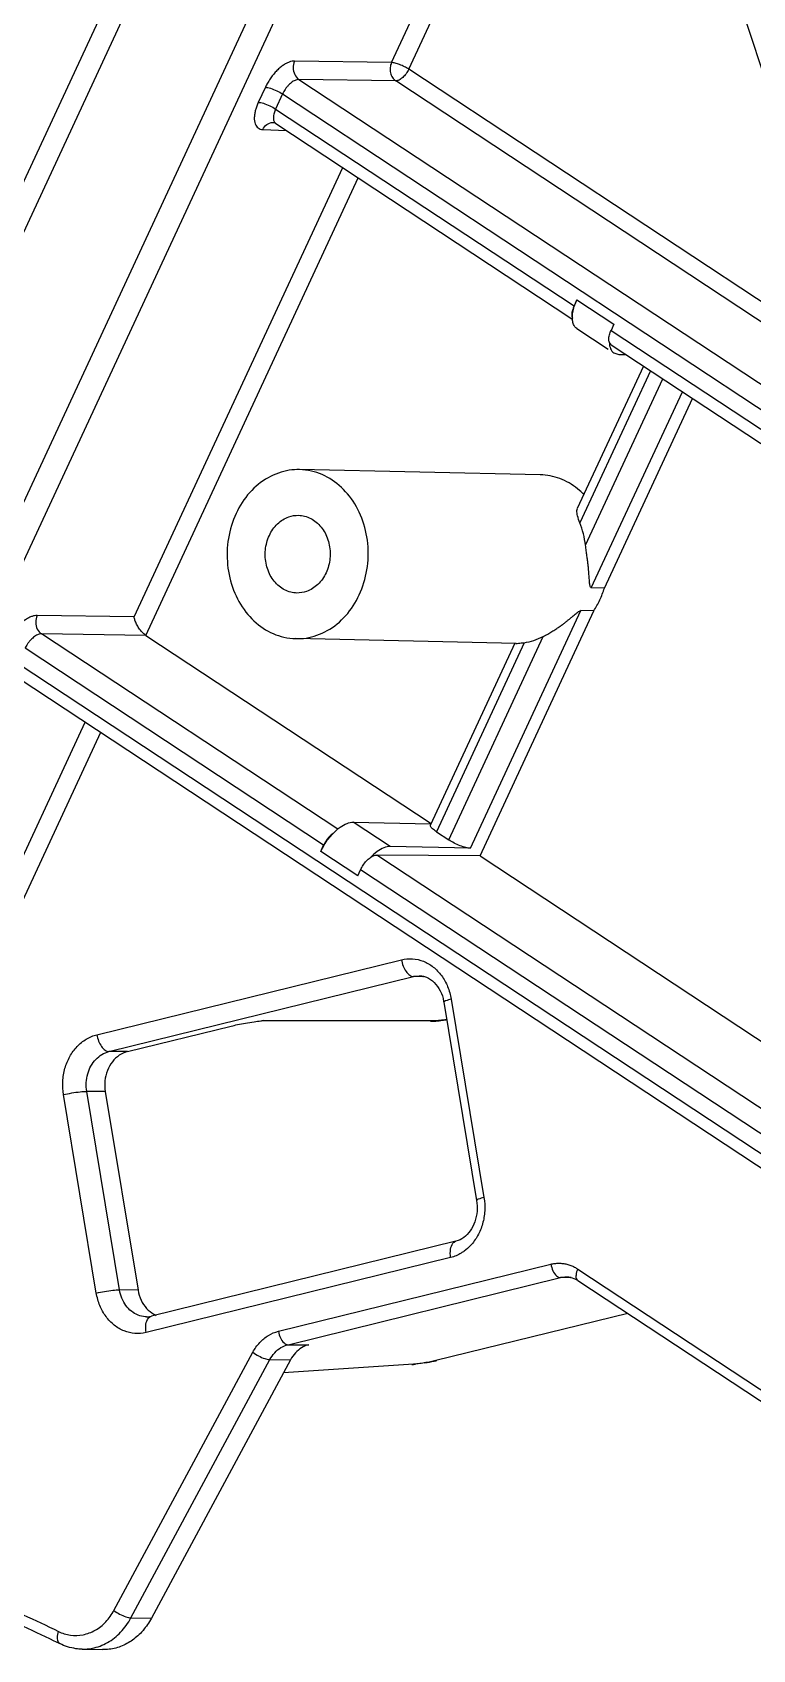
# Model space of a CAD drawing. Header units: inches. Extents: x 164842 to 166038, y -53074 to -52229.
# Drawn here: x 164903.41 to 164920.53, y -52892.33 to -52853.88 of the extents above; entities that cross this region are included whole.
import ezdxf

# ---------------------------------------------------------------- set-up
doc = ezdxf.new("R2010")
doc.units = ezdxf.units.IN
doc.header["$LTSCALE"] = 2
doc.header["$MEASUREMENT"] = 0
doc.layers.get('0').update_dxf_attribs({"linetype": 'CONTINUOUS'})

msp = doc.modelspace()

# ---------------------------------------------------------------- linework, layer by layer
at = {"color": 7, "linetype": 'Continuous'}
for p, q in [((164913.668, -52834.877), (164900.353, -52863.561)), ((164914.123, -52835.103), (164900.802, -52863.8)), ((164916.66, -52836.05), (164893.128, -52886.745)), ((164917.266, -52836.141), (164893.631, -52887.059)), ((164911.946, -52854.597), (164918.647, -52840.161)), ((164921.045, -52855.65), (164918.461, -52847.821)), ((164912.356, -52854.756), (164915.243, -52848.537)), ((164911.946, -52854.597), (164909.642, -52854.563)), ((164942.189, -52874.449), (164912.356, -52854.756)), ((164908.948, -52855.186), (164908.781, -52855.544)), ((164912.049, -52855.034), (164909.745, -52854.999)), ((164909.745, -52854.999), (164939.423, -52874.59)), ((164941.882, -52874.727), (164912.049, -52855.034)), ((164909.357, -52855.344), (164909.191, -52855.703)), ((164909.357, -52855.344), (164938.846, -52874.81)), ((164909.133, -52856.023), (164909.133, -52856.023)), ((164909.191, -52855.703), (164916.285, -52860.386)), ((164909.194, -52856.045), (164916.233, -52860.691)), ((164908.887, -52856.19), (164909.451, -52856.214)), ((164905.828, -52867.779), (164910.786, -52857.096)), ((164906.108, -52868.217), (164911.156, -52857.34)), ((164916.352, -52860.242), (164916.285, -52860.386)), ((164916.352, -52860.242), (164917.231, -52860.822)), ((164916.352, -52860.922), (164917.094, -52861.412)), ((164917.231, -52860.822), (164917.164, -52860.966)), ((164917.164, -52860.966), (164932.156, -52870.863)), ((164917.164, -52861.306), (164917.123, -52861.253)), ((164917.164, -52861.306), (164932.104, -52871.168)), ((164917.934, -52861.814), (164916.361, -52865.201)), ((164917.231, -52861.502), (164917.347, -52861.536)), ((164917.347, -52861.536), (164917.518, -52861.54)), ((164918.102, -52861.925), (164916.423, -52865.54)), ((164916.558, -52866.074), (164918.394, -52862.118)), ((164916.695, -52867.085), (164918.859, -52862.425)), ((164917.006, -52867.092), (164919.098, -52862.583)), ((164915.476, -52864.399), (164909.759, -52864.276)), ((164917.006, -52867.092), (164916.695, -52867.085)), ((164905.828, -52867.779), (164903.523, -52867.744)), ((164913.821, -52873.278), (164916.443, -52867.629)), ((164914.05, -52873.459), (164916.753, -52867.636)), ((164916.753, -52867.636), (164916.443, -52867.629)), ((164906.11, -52868.218), (164903.627, -52868.181)), ((164910.667, -52872.828), (164903.627, -52868.181)), ((164906.108, -52868.217), (164912.889, -52872.693)), ((164914.909, -52868.408), (164909.673, -52868.295)), ((164913.306, -52873.08), (164915.551, -52868.244)), ((164910.333, -52873.208), (164903.239, -52868.525)), ((164914.876, -52868.401), (164912.87, -52872.722)), ((164915.1, -52868.391), (164913.013, -52872.887)), ((164903.072, -52868.884), (164927.39, -52884.937)), ((164903.076, -52869.226), (164927.39, -52885.277)), ((164897.21, -52886.343), (164904.668, -52870.277)), ((164897.689, -52886.353), (164905.038, -52870.522)), ((164911.037, -52872.657), (164912.882, -52872.697)), ((164911.915, -52873.237), (164911.037, -52872.657)), ((164913.013, -52872.887), (164913.306, -52873.08)), ((164910.266, -52873.353), (164910.333, -52873.208)), ((164911.145, -52873.932), (164910.266, -52873.353)), ((164913.821, -52873.278), (164911.915, -52873.237)), ((164914.05, -52873.459), (164911.595, -52873.441)), ((164926.538, -52883.305), (164911.595, -52873.441)), ((164914.05, -52873.459), (164928.76, -52883.17)), ((164911.145, -52873.932), (164911.212, -52873.788)), ((164926.204, -52883.685), (164911.212, -52873.788)), ((164904.943, -52877.712), (164912.182, -52875.928)), ((164905.231, -52878.111), (164912.471, -52876.327)), ((164912.471, -52876.327), (164912.605, -52876.31)), ((164912.692, -52876.328), (164912.471, -52876.327)), ((164912.605, -52876.31), (164912.609, -52876.31)), ((164913.189, -52876.937), (164913.969, -52881.654)), ((164913.364, -52876.866), (164914.144, -52881.584)), ((164905.672, -52878.113), (164908.133, -52877.507)), ((164908.858, -52877.379), (164908.901, -52877.373)), ((164912.876, -52877.392), (164908.858, -52877.38)), ((164912.937, -52877.384), (164908.901, -52877.373)), ((164912.876, -52877.392), (164912.937, -52877.384)), ((164905.672, -52878.113), (164905.231, -52878.111)), ((164904.931, -52883.854), (164904.151, -52879.137)), ((164905.144, -52879.063), (164904.702, -52879.06)), ((164905.481, -52883.778), (164904.702, -52879.06)), ((164905.144, -52879.063), (164905.925, -52883.787)), ((164913.478, -52882.623), (164906.239, -52884.407)), ((164913.352, -52883.008), (164906.113, -52884.792)), ((164909.257, -52884.763), (164915.733, -52883.167)), ((164916.373, -52883.283), (164927.218, -52890.441)), ((164909.488, -52885.082), (164915.964, -52883.486)), ((164916.218, -52883.487), (164915.964, -52883.486)), ((164916.1, -52883.469), (164916.102, -52883.469)), ((164916.373, -52883.555), (164927.218, -52890.714)), ((164905.925, -52883.787), (164905.481, -52883.778)), ((164906.122, -52884.42), (164906.122, -52884.42)), ((164917.562, -52884.34), (164912.997, -52885.461)), ((164905.349, -52891.4), (164908.651, -52885.261)), ((164909.488, -52885.082), (164909.979, -52885.083)), ((164905.752, -52891.577), (164909.053, -52885.437)), ((164909.546, -52885.439), (164906.239, -52891.587)), ((164909.053, -52885.437), (164909.546, -52885.439)), ((164912.468, -52885.546), (164909.376, -52885.754)), ((164912.431, -52885.553), (164912.468, -52885.546)), ((164913.024, -52885.458), (164912.997, -52885.461)), ((164905.752, -52891.577), (164906.239, -52891.587)), ((164904.591, -52892.321), (164905.078, -52892.332))]:
    msp.add_line(p, q, dxfattribs=at)
for points, start_tangent, end_tangent in [([(164909.642, -52854.563), (164909.582, -52854.568), (164909.514, -52854.587), (164909.44, -52854.621), (164909.362, -52854.67), (164909.282, -52854.733), (164909.204, -52854.808), (164909.129, -52854.894), (164909.059, -52854.988), (164908.998, -52855.087), (164908.948, -52855.186)], (-0.999887, 0.015016), (-0.421051, -0.907037)), ([(164909.642, -52854.563), (164909.608, -52854.724), (164909.646, -52854.884), (164909.745, -52854.999)], (-0.416827, -0.908986), (0.832884, -0.553447)), ([(164911.946, -52854.597), (164911.914, -52854.717), (164911.923, -52854.842), (164911.97, -52854.953), (164912.049, -52855.034)], (-0.416827, -0.908986), (0.832884, -0.553447)), ([(164912.356, -52854.756), (164912.253, -52854.696), (164912.139, -52854.645), (164912.03, -52854.61), (164911.946, -52854.597)], (-0.83456, 0.550917), (-0.999586, 0.028784)), ([(164912.356, -52854.756), (164912.293, -52854.863), (164912.212, -52854.954), (164912.126, -52855.014), (164912.049, -52855.034)], (-0.421036, -0.907044), (-0.999971, 0.007585)), ([(164908.948, -52855.186), (164909.068, -52855.209), (164909.217, -52855.267), (164909.357, -52855.344)], (0.999586, -0.028784), (0.83456, -0.550917)), ([(164909.745, -52854.999), (164909.712, -52855.002), (164909.674, -52855.013), (164909.632, -52855.031), (164909.589, -52855.058), (164909.544, -52855.093), (164909.5, -52855.135), (164909.458, -52855.182), (164909.42, -52855.235), (164909.386, -52855.289), (164909.357, -52855.344)], (-0.999784, 0.020787), (-0.421041, -0.907041)), ([(164908.781, -52855.544), (164908.744, -52855.634), (164908.714, -52855.726), (164908.694, -52855.817), (164908.685, -52855.904), (164908.689, -52855.984), (164908.706, -52856.054), (164908.735, -52856.111), (164908.776, -52856.153), (164908.828, -52856.18), (164908.887, -52856.19)], (-0.421055, -0.907035), (0.999085, -0.042772)), ([(164908.781, -52855.544), (164908.901, -52855.567), (164909.051, -52855.625), (164909.191, -52855.703)], (0.999586, -0.028784), (0.83456, -0.550917)), ([(164908.887, -52856.19), (164908.984, -52856.07), (164909.118, -52856.023), (164909.133, -52856.023)], (0.42522, 0.90509), (0.998826, -0.048445)), ([(164909.133, -52856.023), (164909.135, -52856.023), (164909.177, -52856.035), (164909.193, -52856.046)], (0.999735, -0.023001), (0.825341, -0.564634)), ([(164909.191, -52855.703), (164909.17, -52855.752), (164909.154, -52855.803), (164909.143, -52855.854), (164909.138, -52855.903), (164909.141, -52855.947), (164909.15, -52855.986), (164909.167, -52856.018), (164909.19, -52856.042), (164909.194, -52856.045)], (-0.421042, -0.907041), (0.834542, -0.550944)), ([(164916.255, -52860.541), (164916.291, -52860.396), (164916.352, -52860.242)], (0.167159, 0.98593), (0.421036, 0.907044)), ([(164916.245, -52860.495), (164916.231, -52860.594), (164916.245, -52860.673)], (-0.251032, -0.967979), (0.371244, -0.928535)), ([(164916.245, -52860.673), (164916.255, -52860.541)], (-0.019378, 0.999812), (0.167159, 0.98593)), ([(164916.285, -52860.386), (164916.245, -52860.495)], (-0.421036, -0.907044), (-0.251032, -0.967979)), ([(164916.246, -52860.703), (164916.245, -52860.673)], (-0.07036, 0.997522), (-0.019378, 0.999812)), ([(164916.249, -52860.733), (164916.246, -52860.703)], (-0.132554, 0.991176), (-0.07036, 0.997522)), ([(164916.352, -52860.922), (164916.35, -52860.921), (164916.273, -52860.823), (164916.249, -52860.733)], (-0.835465, 0.549544), (-0.132554, 0.991176)), ([(164917.11, -52861.174), (164917.124, -52861.075), (164917.164, -52860.966)], (0.004356, 0.999991), (0.421036, 0.907044)), ([(164917.123, -52861.253), (164917.11, -52861.174)], (-0.371244, 0.928535), (0.004356, 0.999991)), ([(164917.123, -52861.253), (164917.152, -52861.403)], (0.019378, -0.999812), (0.399386, -0.916783)), ([(164917.152, -52861.403), (164917.229, -52861.501), (164917.231, -52861.502)], (0.399386, -0.916783), (0.835465, -0.549544)), ([(164909.759, -52864.276), (164909.517, -52864.292), (164909.012, -52864.468), (164908.576, -52864.822), (164908.252, -52865.319)], (-0.999766, 0.021616), (-0.421036, -0.907044)), ([(164911.18, -52867.252), (164911.361, -52866.66), (164911.381, -52866.032), (164911.238, -52865.428), (164910.947, -52864.909), (164910.534, -52864.524), (164910.042, -52864.311), (164909.759, -52864.276)], (0.421036, 0.907044), (-0.999766, 0.021616)), ([(164916.521, -52864.87), (164916.416, -52864.772), (164916, -52864.512), (164915.54, -52864.402), (164915.476, -52864.399)], (-0.702465, 0.711718), (-0.999773, 0.021311)), ([(164916.423, -52865.54), (164916.369, -52865.375), (164916.352, -52865.252), (164916.363, -52865.198)], (-0.360799, 0.932644), (0.41306, 0.910704)), ([(164908.252, -52865.319), (164908.071, -52865.911), (164908.051, -52866.54), (164908.194, -52867.143), (164908.486, -52867.663), (164908.898, -52868.048), (164909.391, -52868.26), (164909.673, -52868.295)], (-0.421036, -0.907044), (0.999766, -0.021616)), ([(164909.043, -52865.841), (164909.238, -52865.565), (164909.506, -52865.398), (164909.737, -52865.362)], (0.421036, 0.907044), (0.999795, -0.020258)), ([(164909.737, -52865.362), (164909.806, -52865.367), (164910.092, -52865.475), (164910.321, -52865.707), (164910.458, -52866.027), (164910.482, -52866.386), (164910.39, -52866.73)], (0.999795, -0.020258), (-0.421036, -0.907044)), ([(164916.558, -52866.074), (164916.506, -52865.801), (164916.423, -52865.54)], (-0.128405, 0.991722), (-0.360799, 0.932644)), ([(164909.695, -52867.21), (164909.626, -52867.205), (164909.34, -52867.096), (164909.111, -52866.865), (164908.974, -52866.545), (164908.95, -52866.185), (164909.043, -52865.841)], (-0.999795, 0.020258), (0.421036, 0.907044)), ([(164916.695, -52867.085), (164916.676, -52867.071), (164916.665, -52867.04), (164916.658, -52867), (164916.653, -52866.952), (164916.649, -52866.897), (164916.644, -52866.837), (164916.639, -52866.771), (164916.633, -52866.698), (164916.626, -52866.619), (164916.617, -52866.532), (164916.606, -52866.435), (164916.592, -52866.328), (164916.576, -52866.207), (164916.558, -52866.074)], (-0.999769, 0.02151), (-0.128405, 0.991722)), ([(164910.39, -52866.73), (164910.194, -52867.007), (164909.926, -52867.173), (164909.695, -52867.21)], (-0.421036, -0.907044), (-0.999795, 0.020258)), ([(164916.897, -52867.375), (164916.956, -52867.235), (164917.006, -52867.092)], (0.421036, 0.907044), (0.294268, 0.955723)), ([(164909.673, -52868.295), (164909.915, -52868.28), (164910.42, -52868.104), (164910.856, -52867.75), (164911.18, -52867.252)], (0.999766, -0.021616), (0.421036, 0.907044)), ([(164916.753, -52867.636), (164916.828, -52867.51), (164916.897, -52867.375)], (0.54486, 0.838527), (0.421036, 0.907044)), ([(164903.523, -52867.744), (164903.459, -52867.75), (164903.388, -52867.771), (164903.312, -52867.808), (164903.232, -52867.859), (164903.153, -52867.924), (164903.074, -52868.001), (164903, -52868.088), (164902.934, -52868.18), (164902.876, -52868.275), (164902.829, -52868.367)], (-0.999889, 0.014921), (-0.421016, -0.907053)), ([(164903.523, -52867.744), (164903.49, -52867.906), (164903.528, -52868.066), (164903.627, -52868.181)], (-0.416827, -0.908986), (0.832884, -0.553447)), ([(164906.108, -52868.217), (164906.018, -52868.138), (164905.943, -52868.044), (164905.887, -52867.949), (164905.849, -52867.859), (164905.828, -52867.779)], (-0.83456, 0.550917), (-0.171495, 0.985185)), ([(164915.551, -52868.244), (164915.66, -52868.186), (164915.76, -52868.127), (164915.851, -52868.069), (164915.932, -52868.014), (164916.006, -52867.961), (164916.073, -52867.911), (164916.134, -52867.863), (164916.19, -52867.817), (164916.242, -52867.774), (164916.29, -52867.734), (164916.334, -52867.698), (164916.374, -52867.666), (164916.412, -52867.64), (164916.443, -52867.629)], (0.889642, 0.456659), (0.999769, -0.02151)), ([(164903.627, -52868.181), (164903.591, -52868.184), (164903.551, -52868.195), (164903.508, -52868.216), (164903.464, -52868.244), (164903.419, -52868.28), (164903.376, -52868.323), (164903.334, -52868.37), (164903.297, -52868.422), (164903.265, -52868.474), (164903.239, -52868.525)], (-0.999785, 0.02074), (-0.421029, -0.907047)), ([(164915.1, -52868.391), (164915.329, -52868.336), (164915.551, -52868.244)], (0.98853, 0.151026), (0.889642, 0.456659)), ([(164914.901, -52868.412), (164914.961, -52868.406)], (0.974635, -0.223801), (0.97878, 0.204914)), ([(164914.961, -52868.406), (164915.1, -52868.391)], (0.97878, 0.204914), (0.98853, 0.151026)), ([(164910.266, -52873.353), (164910.348, -52873.199), (164910.446, -52873.055), (164910.558, -52872.925)], (0.421036, 0.907044), (0.691751, 0.722136)), ([(164910.558, -52872.925), (164910.472, -52873.002), (164910.395, -52873.099), (164910.333, -52873.208)], (-0.805902, -0.59205), (-0.421036, -0.907044)), ([(164910.558, -52872.925), (164910.723, -52872.779)], (0.691751, 0.722136), (0.810832, 0.58528)), ([(164910.723, -52872.779), (164910.889, -52872.687), (164911.037, -52872.657)], (0.810832, 0.58528), (0.999769, -0.02151)), ([(164913.013, -52872.887), (164912.919, -52872.814), (164912.871, -52872.752), (164912.873, -52872.723)], (-0.83456, 0.550917), (0.31625, 0.948676)), ([(164911.915, -52873.237), (164911.767, -52873.267), (164911.602, -52873.359), (164911.436, -52873.505)], (-0.999769, 0.02151), (-0.691751, -0.722136)), ([(164913.821, -52873.278), (164913.714, -52873.262), (164913.578, -52873.218), (164913.434, -52873.154), (164913.306, -52873.08)], (-0.999769, 0.02151), (-0.83456, 0.550917)), ([(164911.212, -52873.788), (164911.273, -52873.679), (164911.351, -52873.581), (164911.436, -52873.505)], (0.421036, 0.907044), (0.805902, 0.59205)), ([(164911.436, -52873.505), (164911.519, -52873.457), (164911.595, -52873.441)], (0.805902, 0.59205), (0.999971, -0.007585)), ([(164912.182, -52875.928), (164912.446, -52875.906), (164912.704, -52875.966), (164912.937, -52876.102), (164913.133, -52876.307), (164913.28, -52876.567), (164913.364, -52876.866)], (0.97096, 0.239241), (0.162776, -0.986663)), ([(164912.182, -52875.928), (164912.224, -52876.08), (164912.294, -52876.209), (164912.38, -52876.296), (164912.471, -52876.327)], (0.163093, -0.986611), (0.999982, -0.006024)), ([(164912.605, -52876.311), (164912.727, -52876.327)], (1, 0.000958), (0.963937, -0.266131)), ([(164912.692, -52876.328), (164912.71, -52876.324)], (0.970955, 0.239261), (0.978405, 0.206695)), ([(164912.712, -52876.325), (164912.692, -52876.328)], (-0.98663, -0.162977), (-0.986637, -0.162933)), ([(164912.727, -52876.327), (164912.918, -52876.43), (164913.073, -52876.613), (164913.172, -52876.852), (164913.189, -52876.937)], (0.963937, -0.266131), (0.16297, -0.986631)), ([(164913.364, -52876.866), (164913.23, -52876.907), (164913.19, -52876.937)], (-0.970957, -0.239255), (-0.24712, -0.968985)), ([(164908.133, -52877.507), (164908.288, -52877.472), (164908.476, -52877.437), (164908.682, -52877.405), (164908.839, -52877.382)], (0.970958, 0.23925), (0.989989, 0.141146)), ([(164908.839, -52877.382), (164908.858, -52877.379)], (0.989989, 0.141146), (0.990041, 0.14078)), ([(164908.859, -52877.38), (164908.901, -52877.373)], (0.997256, 0.074029), (0.97133, 0.237734)), ([(164912.876, -52877.392), (164912.998, -52877.386)], (0.999993, -0.003788), (0.996921, 0.078411)), ([(164913.173, -52877.365), (164913.098, -52877.374), (164913.032, -52877.38), (164912.979, -52877.383), (164912.937, -52877.384)], (-0.991212, -0.132284), (-0.999996, 0.002781)), ([(164912.998, -52877.386), (164913.16, -52877.369)], (0.996921, 0.078411), (0.991238, 0.132087)), ([(164913.16, -52877.369), (164913.258, -52877.354)], (0.991238, 0.132087), (0.987637, 0.156759)), ([(164913.258, -52877.352), (164913.254, -52877.353), (164913.173, -52877.365)], (-0.987807, -0.155683), (-0.991212, -0.132284)), ([(164904.151, -52879.137), (164904.134, -52878.82), (164904.186, -52878.511), (164904.302, -52878.23), (164904.474, -52877.993), (164904.693, -52877.816), (164904.943, -52877.712)], (-0.163079, 0.986613), (0.971099, 0.238677)), ([(164904.943, -52877.712), (164904.985, -52877.864), (164905.055, -52877.993), (164905.141, -52878.08), (164905.231, -52878.111)], (0.163093, -0.986611), (0.999982, -0.006024)), ([(164904.702, -52879.06), (164904.691, -52878.85), (164904.726, -52878.644), (164904.803, -52878.457), (164904.918, -52878.299), (164905.064, -52878.18), (164905.231, -52878.111)], (-0.160742, 0.986996), (0.971032, 0.238947)), ([(164905.672, -52878.113), (164905.477, -52878.2), (164905.312, -52878.356), (164905.194, -52878.566), (164905.136, -52878.811), (164905.144, -52879.063)], (-0.970957, -0.239255), (0.163093, -0.986611)), ([(164904.151, -52879.137), (164904.345, -52879.097), (164904.547, -52879.069), (164904.702, -52879.06)], (0.970957, 0.239255), (0.999769, -0.02151)), ([(164913.969, -52881.654), (164913.979, -52881.911), (164913.926, -52882.16), (164913.817, -52882.374), (164913.664, -52882.533), (164913.478, -52882.623)], (0.163093, -0.986611), (-0.970957, -0.239255)), ([(164914.144, -52881.584), (164914.009, -52881.625), (164913.97, -52881.655)], (-0.970957, -0.239255), (-0.245664, -0.969355)), ([(164914.144, -52881.584), (164914.161, -52881.9)], (0.163093, -0.986611), (-0.056809, -0.998385)), ([(164914.161, -52881.9), (164914.109, -52882.209), (164913.993, -52882.49), (164913.821, -52882.727), (164913.67, -52882.86)], (-0.056809, -0.998385), (-0.811905, -0.583789)), ([(164913.352, -52883.008), (164913.35, -52882.812), (164913.407, -52882.67), (164913.478, -52882.624)], (-0.163093, 0.986611), (0.961766, 0.273872)), ([(164913.67, -52882.86), (164913.603, -52882.904), (164913.352, -52883.008)], (-0.811905, -0.583789), (-0.970957, -0.239255)), ([(164915.733, -52883.167), (164915.824, -52883.15), (164915.921, -52883.144), (164916.019, -52883.15), (164916.115, -52883.168), (164916.208, -52883.198), (164916.295, -52883.237), (164916.373, -52883.283)], (0.970958, 0.239248), (0.834558, -0.55092)), ([(164915.733, -52883.167), (164915.783, -52883.326), (164915.868, -52883.443), (164915.964, -52883.486)], (0.163093, -0.986611), (0.999982, -0.006024)), ([(164916.373, -52883.283), (164916.331, -52883.425), (164916.349, -52883.53), (164916.374, -52883.553)], (-0.421036, -0.907044), (0.837389, -0.546607)), ([(164915.964, -52883.486), (164916.029, -52883.474), (164916.098, -52883.469), (164916.1, -52883.469)], (0.971007, 0.239052), (0.999998, -0.001925)), ([(164916.1, -52883.469), (164916.203, -52883.481), (164916.353, -52883.542), (164916.373, -52883.555)], (0.999997, -0.002449), (0.834485, -0.551031)), ([(164904.931, -52883.854), (164905.125, -52883.814), (164905.327, -52883.786), (164905.481, -52883.778)], (0.970957, 0.239255), (0.999769, -0.02151)), ([(164906.113, -52884.792), (164905.849, -52884.815), (164905.592, -52884.755), (164905.358, -52884.618), (164905.162, -52884.414), (164905.016, -52884.153), (164904.931, -52883.854)], (-0.970957, -0.239255), (-0.163093, 0.986611)), ([(164906.094, -52884.418), (164905.923, -52884.378), (164905.767, -52884.288), (164905.636, -52884.151), (164905.538, -52883.978), (164905.481, -52883.778)], (-0.997415, 0.071855), (-0.163093, 0.986611)), ([(164905.925, -52883.787), (164905.997, -52884.023), (164906.127, -52884.219)], (0.163093, -0.986611), (0.672832, -0.739796)), ([(164906.122, -52884.42), (164906.094, -52884.418)], (-0.999781, 0.020916), (-0.997415, 0.071855)), ([(164906.113, -52884.792), (164906.11, -52884.596), (164906.168, -52884.454)], (-0.163093, 0.986611), (0.671049, 0.741413)), ([(164906.122, -52884.42), (164906.162, -52884.419), (164906.201, -52884.414), (164906.239, -52884.407)], (0.999769, -0.02151), (0.970957, 0.239255)), ([(164906.127, -52884.219), (164906.301, -52884.357)], (0.672832, -0.739796), (0.878013, -0.478637)), ([(164906.168, -52884.454), (164906.239, -52884.407)], (0.671049, 0.741413), (0.961766, 0.273873)), ([(164906.301, -52884.357), (164906.356, -52884.384)], (0.878013, -0.478637), (0.922098, -0.386956)), ([(164908.651, -52885.261), (164908.814, -52885.031), (164909.02, -52884.862), (164909.257, -52884.763)], (0.473289, 0.880907), (0.97094, 0.239324)), ([(164909.257, -52884.763), (164909.307, -52884.922), (164909.392, -52885.038), (164909.488, -52885.082)], (0.163093, -0.986611), (0.999982, -0.006024)), ([(164908.651, -52885.261), (164908.787, -52885.348), (164908.934, -52885.412), (164909.053, -52885.437)], (0.793551, -0.608504), (0.999769, -0.02151)), ([(164909.053, -52885.437), (164909.17, -52885.273), (164909.318, -52885.152), (164909.488, -52885.082)], (0.475661, 0.879628), (0.971077, 0.238767)), ([(164909.979, -52885.083), (164909.81, -52885.154), (164909.662, -52885.275), (164909.546, -52885.439)], (-0.970957, -0.239255), (-0.473632, -0.880723)), ([(164912.43, -52885.553), (164912.513, -52885.546)], (0.997838, 0.065725), (0.994818, 0.101676)), ([(164912.726, -52885.515), (164912.651, -52885.526), (164912.581, -52885.535), (164912.519, -52885.542), (164912.468, -52885.546)], (-0.987371, -0.158422), (-0.997831, -0.065823)), ([(164912.94, -52885.474), (164912.875, -52885.488), (164912.803, -52885.502), (164912.726, -52885.515)], (-0.976017, -0.217696), (-0.987371, -0.158422)), ([(164912.737, -52885.516), (164912.959, -52885.473), (164912.998, -52885.464)], (0.986861, 0.161573), (0.973414, 0.229051)), ([(164912.997, -52885.461), (164912.94, -52885.474)], (-0.970958, -0.239249), (-0.976017, -0.217696)), ([(164912.998, -52885.464), (164913.024, -52885.458)], (0.973414, 0.229051), (0.971108, 0.23864)), ([(164900.688, -52890.478), (164902.343, -52891.133), (164904.029, -52891.898)], (0.935201, -0.354117), (0.894715, -0.446638)), ([(164900.59, -52890.725), (164901.818, -52891.199), (164903.083, -52891.729), (164903.924, -52892.121)], (0.93599, -0.352026), (0.897925, -0.440149)), ([(164904.029, -52891.898), (164904.317, -52891.987), (164904.616, -52891.978), (164904.904, -52891.87), (164905.155, -52891.671), (164905.349, -52891.4)], (0.894834, -0.446399), (0.473632, 0.880723)), ([(164905.349, -52891.4), (164905.485, -52891.487), (164905.633, -52891.552), (164905.752, -52891.577)], (0.793551, -0.608504), (0.999769, -0.02151)), ([(164905.195, -52892.164), (164905.508, -52891.917), (164905.752, -52891.577)], (0.868778, 0.495202), (0.473632, 0.880723)), ([(164906.239, -52891.587), (164906.042, -52891.875), (164906.034, -52891.885)], (-0.473632, -0.880723), (-0.659349, -0.751837)), ([(164903.924, -52892.121), (164904.063, -52892.189)], (0.897925, -0.440149), (0.894712, -0.446644)), ([(164904.029, -52891.898), (164904, -52892.047), (164904.027, -52892.157), (164904.063, -52892.188)], (-0.332657, -0.943048), (0.883327, -0.468758)), ([(164904.591, -52892.321), (164904.444, -52892.309), (164904.063, -52892.189)], (-0.999783, 0.020828), (-0.894834, 0.446399)), ([(164904.836, -52892.299), (164905.195, -52892.164)], (0.980687, 0.195582), (0.868778, 0.495202)), ([(164906.034, -52891.885), (164905.792, -52892.104), (164905.507, -52892.257), (164905.2, -52892.328), (164905.078, -52892.331)], (-0.659349, -0.751837), (-0.999767, 0.021591)), ([(164904.591, -52892.321), (164904.836, -52892.299)], (0.999787, -0.020626), (0.980687, 0.195582))]:
    msp.add_spline(points, degree=3, dxfattribs=dict(at, start_tangent=start_tangent, end_tangent=end_tangent))

doc.saveas('drawing.dxf')
